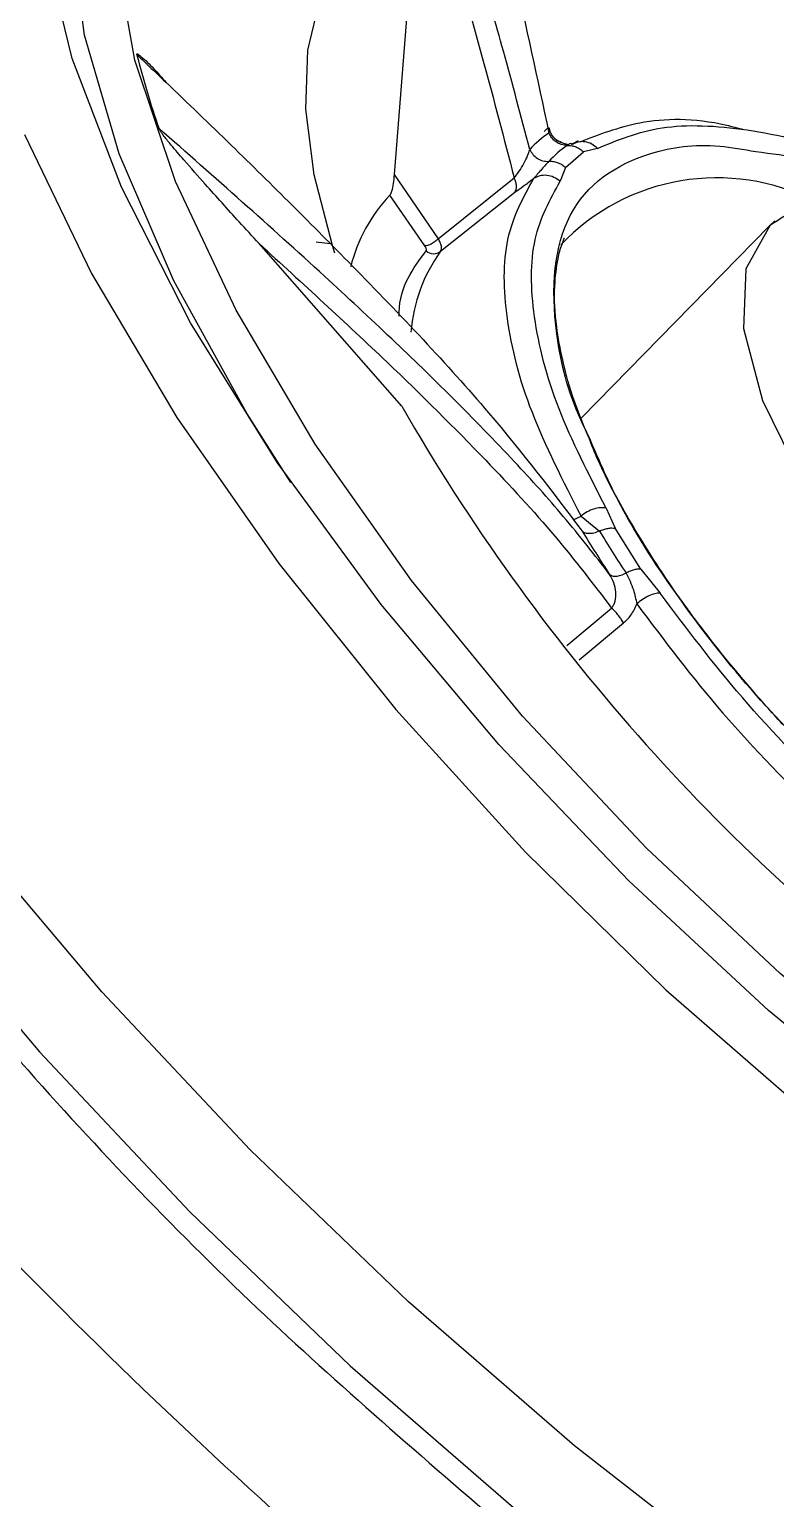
# Model space of a CAD drawing. Header units: inches. Extents: x 2 to 86, y -22 to 129.
# Drawn here: x 20.261 to 20.657, y 16.394 to 17.175 of the extents above; entities that cross this region are included whole.
import ezdxf

# ---------------------------------------------------------------- set-up
doc = ezdxf.new("R2010")
doc.units = ezdxf.units.IN
doc.header["$MEASUREMENT"] = 0
doc.layers.add('BDIM_CYAN', color=4, linetype='Continuous')

# ---------------------------------------------------------------- blocks, each defined once
blk = doc.blocks.new('2026 RHYTHM')
at = {"layer": 'BDIM_CYAN', "color": 3}
for p, q in [((18.09291, 16.26283), (18.08108, 16.11254)), ((18.17212, 16.1162), (18.18173, 16.12456)), ((18.18913, 16.12642), (18.18173, 16.12456)), ((18.17212, 16.1162), (18.16928, 16.10895)), ((18.08108, 16.11254), (18.1045, 16.07845)), ((18.1045, 16.07845), (18.14488, 16.11078)), ((18.09744, 16.07459), (18.07875, 16.10152)), ((18.10578, 16.07177), (18.14525, 16.10319)), ((18.28054, 16.08533), (18.18042, 15.98307)), ((18.08515, 15.9894), (18.00934, 16.07588)), ((18.04711, 16.07572), (18.03961, 16.07664)), ((18.19372, 15.93523), (18.19847, 15.92453)), ((18.1762, 15.92894), (18.18039, 15.93101)), ((18.18039, 15.93101), (18.1902, 15.92302)), ((18.21222, 15.90279), (18.19847, 15.92453)), ((18.21222, 15.90279), (18.22239, 15.89004)), ((18.17284, 15.86215), (18.19662, 15.88208)), ((18.17946, 15.85461), (18.20295, 15.87421))]:
    blk.add_line(p, q, dxfattribs=at)
at = {"layer": 'BDIM_CYAN', "color": 3, "flags": 128}
for points in [[(18.17695, 15.4367), (18.08875, 15.5132), (18.00463, 15.59401), (17.92576, 15.678), (17.85325, 15.76401), (17.78812, 15.85081), (17.73129, 15.93719), (17.68355, 16.02194), (17.64557, 16.10387), (17.61788, 16.18182), (17.60088, 16.25471), (17.59481, 16.32151), (17.59974, 16.38128), (17.61561, 16.43319), (17.64219, 16.4765), (17.67912, 16.5106), (17.72387, 16.53426)], [(17.8848, 16.13388), (17.92036, 16.05996), (17.96564, 15.98346), (18.01984, 15.90575), (18.08197, 15.82822), (18.15094, 15.75225), (18.22551, 15.6792), (18.30435, 15.61038)], [(17.62928, 16.47911), (17.60544, 16.45498), (17.57851, 16.41111), (17.56243, 16.35853), (17.55744, 16.29798), (17.56359, 16.23032), (17.58081, 16.15648), (17.60886, 16.07752), (17.64733, 15.99453), (17.69569, 15.90868), (17.75326, 15.82118), (17.81923, 15.73325), (17.89268, 15.64613), (17.97257, 15.56105), (18.05779, 15.47919), (18.14713, 15.4017)], [(18.98807, 15.63194), (18.98954, 15.62416), (18.99435, 15.56856), (18.98785, 15.52031), (18.97016, 15.48045), (18.94167, 15.44983), (18.90298, 15.4291), (18.85491, 15.4187), (18.7985, 15.41885), (18.73494, 15.42955), (18.66558, 15.45057), (18.59192, 15.48146), (18.5155, 15.52157), (18.43798, 15.57004), (18.36099, 15.62584), (18.28617, 15.68777), (18.21513, 15.75453), (18.14938, 15.82467), (18.09031, 15.89672), (18.03919, 15.96913), (17.99711, 16.04036), (17.96496, 16.1089), (17.94343, 16.17328), (17.93297, 16.23213)], [(18.02631, 15.94886), (18.003, 15.98541), (17.96407, 16.05605), (17.9351, 16.12357), (17.91669, 16.18661), (17.90921, 16.24389), (17.91281, 16.29423), (17.92742, 16.33661)], [(18.04959, 16.07083), (18.04831, 16.07479), (18.03856, 16.11246), (18.03421, 16.14723), (18.03532, 16.17861), (18.04186, 16.20621), (18.05376, 16.22964), (18.07085, 16.2486), (18.09291, 16.26283)], [(18.79409, 15.38561), (18.74733, 15.39599), (18.67443, 15.4197), (18.5975, 15.4531), (18.51803, 15.49556), (18.43757, 15.54624), (18.35769, 15.60416), (18.27993, 15.66819), (18.20581, 15.73709), (18.13678, 15.80951), (18.07417, 15.88404), (18.01922, 15.95923), (17.97298, 16.03363), (17.93635, 16.10577), (17.91006, 16.17427), (17.89464, 16.23754)], [(18.28335, 16.08797), (18.28082, 16.08562), (18.26801, 16.06246), (18.26665, 16.03078), (18.27681, 15.99241), (18.29791, 15.9496), (18.32871, 15.90482), (18.36743, 15.86068), (18.41183, 15.81974), (18.45931, 15.78439), (18.50712, 15.75667), (18.55248, 15.7382), (18.59275, 15.73006), (18.6256, 15.73271), (18.64911, 15.746), (18.65179, 15.74893)], [(19.15672, 15.25308), (19.15164, 15.23354), (19.13037, 15.18585), (19.09856, 15.14708), (19.05665, 15.11776), (19.00522, 15.09831), (18.945, 15.08901), (18.87683, 15.08998), (18.80168, 15.10121), (18.72059, 15.12255), (18.63471, 15.15368), (18.54524, 15.19419), (18.45343, 15.24349), (18.36058, 15.3009), (18.26799, 15.36561), (18.17695, 15.4367)]]:
    blk.add_lwpolyline(points, dxfattribs=at)
at = {"layer": 'BDIM_CYAN', "color": 3}
for centre, radius, start, end in [((18.4061, 16.2919), 0.47589, 194.06541, 198.97297), ((18.2038, 16.07791), 0.06976, 125.46945, 136.56059), ((18.21225, 16.07305), 0.06755, 125.46826, 136.56109), ((18.25252, 15.99643), 0.11436, 62.8432, 136.4653), ((18.13975, 16.04365), 0.08408, 136.50971, 166.41848), ((18.17442, 16.02226), 0.08463, 144.19822, 175.60104), ((18.10209, 16.07625), 0.00581, 226.51605, 309.46943), ((19.00866, 16.51882), 1.06449, 209.82452, 233.03666), ((18.67292, 16.21786), 0.57349, 210.94047, 213.66197), ((18.66659, 16.20859), 0.55542, 210.94047, 213.66197)]:
    blk.add_arc(centre, radius, start, end, dxfattribs=at)
for points, knots in [([(19.40628, 14.88323), (19.37225, 14.86007), (19.33227, 14.84359), (19.26386, 14.82848), (19.23965, 14.82506), (19.18833, 14.82152), (19.16111, 14.82143), (19.07685, 14.82617), (19.01676, 14.83591), (18.93684, 14.85623), (18.92061, 14.8607), (18.88767, 14.87048), (18.87091, 14.8758), (18.82018, 14.89295), (18.78593, 14.90588), (18.68195, 14.94906), (18.61098, 14.98363), (18.5202, 15.03426), (18.50189, 15.04478), (18.46534, 15.06643), (18.44712, 15.07754), (18.39257, 15.11173), (18.3564, 15.13565), (18.28439, 15.18573), (18.24857, 15.21187), (18.19511, 15.25279), (18.17733, 15.26671), (18.14187, 15.29512), (18.12414, 15.30965), (18.03652, 15.3831), (17.96948, 15.44451), (17.87333, 15.54046), (17.84202, 15.57309), (17.79619, 15.62302), (17.78107, 15.63987), (17.75152, 15.67356), (17.73706, 15.69043), (17.6663, 15.77491), (17.61462, 15.84288), (17.55614, 15.92827), (17.54476, 15.94538), (17.52261, 15.97962), (17.51184, 15.9968), (17.48082, 16.04784), (17.46175, 16.08138), (17.40925, 16.18058), (17.38048, 16.24482), (17.35254, 16.32263), (17.34736, 16.33807), (17.33792, 16.36835), (17.33365, 16.38324), (17.32216, 16.42714), (17.31625, 16.45541), (17.3079, 16.50995), (17.30546, 16.53623), (17.30445, 16.57411), (17.30455, 16.58649), (17.30566, 16.61071), (17.30667, 16.62254), (17.31389, 16.67971), (17.32663, 16.71977), (17.35599, 16.77148), (17.36749, 16.78731), (17.39406, 16.81607), (17.40893, 16.82876), (17.45799, 16.8619), (17.49667, 16.87748), (17.5638, 16.89098), (17.58779, 16.89381), (17.63781, 16.89601), (17.66396, 16.89542), (17.71847, 16.89093), (17.74685, 16.88703), (17.7911, 16.87869), (17.80613, 16.87549), (17.83677, 16.86825), (17.85243, 16.86419), (17.93151, 16.84195), (17.9973, 16.81799), (18.09972, 16.77317), (18.13449, 16.75674), (18.1876, 16.72982), (18.20551, 16.72044), (18.24129, 16.70111), (18.2592, 16.69114), (18.34881, 16.63979), (18.42075, 16.59401), (18.51102, 16.53091), (18.52909, 16.518), (18.56527, 16.49157), (18.5834, 16.47803), (18.63725, 16.43696), (18.67264, 16.40882), (18.77725, 16.32219), (18.84498, 16.26152), (18.927, 16.18188), (18.94329, 16.16575), (18.97522, 16.13346), (18.99092, 16.11726), (19.03724, 16.06848), (19.06706, 16.03572), (19.12461, 15.96974), (19.15235, 15.93652), (19.19234, 15.88631), (19.2054, 15.86951), (19.23098, 15.83579), (19.24348, 15.81887), (19.30395, 15.73488), (19.34631, 15.6689), (19.40091, 15.57165), (19.4176, 15.53951), (19.44031, 15.49175), (19.44748, 15.47593), (19.46086, 15.44479), (19.46711, 15.42942), (19.49611, 15.35359), (19.51228, 15.29612), (19.52582, 15.21473), (19.52853, 15.18829), (19.5302, 15.13812), (19.52919, 15.11429), (19.52357, 15.06907), (19.51895, 15.04768), (19.50608, 15.00738), (19.49782, 14.98844), (19.46746, 14.93559), (19.44031, 14.90639), (19.40628, 14.88323)], [0, 0, 0, 0, 0.03125, 0.03125, 0.046875, 0.046875, 0.0625, 0.0625, 0.09375, 0.09375, 0.101562, 0.101562, 0.109375, 0.109375, 0.125, 0.125, 0.15625, 0.15625, 0.164062, 0.164062, 0.171875, 0.171875, 0.1875, 0.1875, 0.203125, 0.203125, 0.210937, 0.210937, 0.21875, 0.21875, 0.25, 0.25, 0.265625, 0.265625, 0.273438, 0.273438, 0.28125, 0.28125, 0.3125, 0.3125, 0.320313, 0.320313, 0.328125, 0.328125, 0.34375, 0.34375, 0.375, 0.375, 0.382813, 0.382813, 0.390625, 0.390625, 0.40625, 0.40625, 0.421875, 0.421875, 0.429688, 0.429688, 0.4375, 0.4375, 0.46875, 0.46875, 0.484375, 0.484375, 0.5, 0.5, 0.53125, 0.53125, 0.546875, 0.546875, 0.5625, 0.5625, 0.578125, 0.578125, 0.585937, 0.585937, 0.59375, 0.59375, 0.625, 0.625, 0.640625, 0.640625, 0.648437, 0.648437, 0.65625, 0.65625, 0.6875, 0.6875, 0.695312, 0.695312, 0.703125, 0.703125, 0.71875, 0.71875, 0.75, 0.75, 0.757812, 0.757812, 0.765625, 0.765625, 0.78125, 0.78125, 0.796875, 0.796875, 0.804687, 0.804687, 0.8125, 0.8125, 0.84375, 0.84375, 0.859375, 0.859375, 0.867187, 0.867187, 0.875, 0.875, 0.90625, 0.90625, 0.921875, 0.921875, 0.9375, 0.9375, 0.953125, 0.953125, 0.96875, 0.96875, 1, 1, 1, 1]), ([(18.69914, 16.17424), (18.67141, 16.19861), (18.63245, 16.23285), (18.57277, 16.2799), (18.52121, 16.31822), (18.45904, 16.36063), (18.39343, 16.40133), (18.32465, 16.43951), (18.25333, 16.47422), (18.17986, 16.5046), (18.10372, 16.53), (18.02523, 16.54924), (17.94436, 16.56084), (17.86714, 16.56286), (17.79663, 16.55533), (17.75222, 16.54443), (17.72969, 16.53642), (17.72583, 16.53504)], [0, 0, 0, 0, 0.089741, 0.126088, 0.186181, 0.248248, 0.314362, 0.382933, 0.453452, 0.526756, 0.60195, 0.680736, 0.761516, 0.84454, 0.916622, 0.985708, 1, 1, 1, 1]), ([(15.5649, 10.4161), (15.58306, 10.43423), (15.61926, 10.47038), (15.67366, 10.52475), (15.72789, 10.57897), (15.78196, 10.63304), (15.83586, 10.68694), (15.88958, 10.74067), (15.94311, 10.79421), (15.99645, 10.84755), (16.04959, 10.90069), (16.10252, 10.95362), (16.15524, 11.00634), (16.20774, 11.05884), (16.3615, 11.2126), (16.61869, 11.46979), (16.98009, 11.83119), (17.3507, 12.20177), (17.65726, 12.50837), (17.91382, 12.76495), (18.10379, 12.95492), (18.30082, 13.15198), (18.48712, 13.33821), (18.67228, 13.52328), (18.85935, 13.7104), (19.05705, 13.90809), (19.3006, 14.15167), (19.5646, 14.41556), (19.82238, 14.6735), (20.00797, 14.85896), (20.2003, 15.05163), (20.37836, 15.22964), (20.5635, 15.4148), (20.69279, 15.54411), (20.8254, 15.67655), (20.95807, 15.80887), (21.08779, 15.93887), (21.19493, 16.04607), (21.28457, 16.13551), (21.36182, 16.21288), (21.42795, 16.27915), (21.48287, 16.33415), (21.52651, 16.37779), (21.55882, 16.41004), (21.57979, 16.43094), (21.58999, 16.4411), (21.5932, 16.4443)], [0, 0, 0, 0, 0.010031, 0.019992, 0.029884, 0.039706, 0.049459, 0.059143, 0.068758, 0.078304, 0.087781, 0.097188, 0.106527, 0.115798, 0.124999, 0.187721, 0.25, 0.310343, 0.374999, 0.403116, 0.437499, 0.46875, 0.5, 0.528744, 0.559159, 0.591245, 0.625, 0.677541, 0.719208, 0.75, 0.767403, 0.8125, 0.83618, 0.857014, 0.875, 0.90022, 0.921053, 0.9375, 0.951594, 0.963894, 0.974399, 0.98311, 0.990026, 0.995147, 0.998472, 1, 1, 1, 1]), ([(18.15315, 16.12587), (18.14851, 16.14345), (18.13983, 16.17636), (18.12572, 16.22553), (18.11331, 16.26854), (18.10203, 16.30884), (18.09291, 16.34363), (18.08485, 16.37747), (18.08098, 16.39707), (18.07899, 16.40717)], [0, 0, 0, 0, 0.154271, 0.288952, 0.454424, 0.575072, 0.714225, 0.852753, 1, 1, 1, 1]), ([(18.11356, 16.40757), (18.11359, 16.40713), (18.11365, 16.40594), (18.11385, 16.40233), (18.11463, 16.39068), (18.11749, 16.36169), (18.12622, 16.30575), (18.14358, 16.22636), (18.15717, 16.1633), (18.16332, 16.13472)], [0, 0, 0, 0, 0.007325, 0.019566, 0.05865, 0.192116, 0.441769, 0.746986, 1, 1, 1, 1]), ([(18.07829, 16.35669), (18.083, 16.33759), (18.09214, 16.30047), (18.11012, 16.23728), (18.12838, 16.17425), (18.13945, 16.13169), (18.14488, 16.11078)], [0, 0, 0, 0, 0.280747, 0.545552, 0.776817, 1, 1, 1, 1]), ([(17.94448, 16.17625), (17.94446, 16.17632), (17.94443, 16.17647), (17.94448, 16.17663), (17.94464, 16.17667), (17.94493, 16.17658), (17.94566, 16.17616), (17.94859, 16.17374), (17.95358, 16.1688), (17.95776, 16.16403), (17.95994, 16.16155)], [0, 0, 0, 0, 0.016051, 0.03226, 0.046934, 0.062972, 0.090393, 0.176029, 0.569823, 1, 1, 1, 1]), ([(17.94448, 16.17625), (17.94511, 16.17565), (17.94681, 16.17404), (17.95191, 16.1692), (17.96797, 16.15391), (18.00476, 16.11845), (18.06402, 16.05935), (18.13014, 15.98984), (18.16516, 15.94385), (18.18104, 15.923)], [0, 0, 0, 0, 0.007325, 0.019566, 0.058651, 0.192116, 0.441769, 0.746986, 1, 1, 1, 1]), ([(18.00934, 16.07588), (18.00581, 16.07974), (17.99625, 16.09019), (17.98282, 16.10502), (17.97077, 16.11864), (17.96353, 16.12711), (17.95944, 16.13215), (17.95734, 16.13499), (17.95636, 16.13648), (17.95612, 16.13704), (17.95606, 16.13718)], [0, 0, 0, 0, 0.191797, 0.519572, 0.729704, 0.856737, 0.930022, 0.970712, 0.992634, 1, 1, 1, 1]), ([(18.19559, 15.89998), (18.18765, 15.91022), (18.17235, 15.92991), (18.14408, 15.96128), (18.11348, 15.99276), (18.0794, 16.02576), (18.028, 16.07375), (17.98574, 16.11101), (17.95606, 16.13718)], [0, 0, 0, 0, 0.135552, 0.260798, 0.405842, 0.535564, 0.673856, 1, 1, 1, 1]), ([(18.16332, 16.13472), (18.16351, 16.13532), (18.16386, 16.13646), (18.16365, 16.13721), (18.16309, 16.13724), (18.16248, 16.13695), (18.16171, 16.13638), (18.16113, 16.1358), (18.16083, 16.13551)], [0, 0, 0, 0, 0.277558, 0.532524, 0.651825, 0.767232, 0.882131, 1, 1, 1, 1]), ([(18.16955, 16.12963), (18.16875, 16.13004), (18.16716, 16.13085), (18.16537, 16.13277), (18.16414, 16.13488), (18.16378, 16.13639), (18.16362, 16.13711)], [0, 0, 0, 0, 0.272191, 0.534374, 0.778587, 1, 1, 1, 1]), ([(18.26699, 16.13627), (18.26389, 16.1371), (18.24262, 16.14277), (18.21143, 16.14207), (18.18998, 16.13374), (18.17994, 16.12984)], [0, 0, 0, 0, 0.083067, 0.570624, 1, 1, 1, 1]), ([(18.18913, 16.12642), (18.19987, 16.13092), (18.22163, 16.14004), (18.26752, 16.13797), (18.31642, 16.12642), (18.35133, 16.11028), (18.3665, 16.10326)], [0, 0, 0, 0, 0.260715, 0.527739, 0.794763, 1, 1, 1, 1]), ([(18.17305, 16.12806), (18.17197, 16.12813), (18.16984, 16.12827), (18.16691, 16.12986), (18.16462, 16.13207), (18.16374, 16.13387), (18.16332, 16.13472)], [0, 0, 0, 0, 0.266689, 0.531115, 0.778754, 1, 1, 1, 1]), ([(18.185, 15.97216), (18.18294, 15.97646), (18.17323, 15.99666), (18.1633, 16.04094), (18.16797, 16.09627), (18.20661, 16.1238), (18.24539, 16.12967), (18.26669, 16.1259), (18.2732, 16.12474)], [0, 0, 0, 0, 0.042107, 0.197716, 0.48678, 0.775845, 0.931453, 1, 1, 1, 1]), ([(18.17398, 16.12834), (18.17371, 16.12839), (18.17302, 16.12853), (18.17075, 16.12909), (18.16857, 16.13018), (18.16718, 16.13087)], [0, 0, 0, 0, 0.197916, 0.488992, 1, 1, 1, 1]), ([(18.17564, 16.12849), (18.17552, 16.12852), (18.17536, 16.12855), (18.17526, 16.12885), (18.17502, 16.12906), (18.17446, 16.129), (18.17351, 16.12837), (18.17305, 16.12806)], [0, 0, 0, 0, 0.224307, 0.303573, 0.473827, 0.745729, 1, 1, 1, 1]), ([(18.17513, 16.12892), (18.17558, 16.12903), (18.17698, 16.12938), (18.17809, 16.1301), (18.17883, 16.13059)], [0, 0, 0, 0, 0.325176, 1, 1, 1, 1]), ([(18.14488, 16.11078), (18.14532, 16.1113), (18.14623, 16.11238), (18.14805, 16.11497), (18.15013, 16.11845), (18.15215, 16.12252), (18.15282, 16.12476), (18.15315, 16.12587)], [0, 0, 0, 0, 0.111467, 0.230181, 0.482258, 0.743371, 1, 1, 1, 1]), ([(18.17305, 16.12806), (18.17385, 16.12804), (18.17544, 16.128), (18.17778, 16.12727), (18.17994, 16.12614), (18.18114, 16.12508), (18.18173, 16.12456)], [0, 0, 0, 0, 0.257259, 0.51339, 0.762603, 1, 1, 1, 1]), ([(18.2732, 16.12474), (18.28144, 16.12372), (18.30419, 16.12089), (18.33168, 16.11236), (18.35067, 16.10294), (18.35179, 16.10239)], [0, 0, 0, 0, 0.348534, 0.961453, 1, 1, 1, 1]), ([(18.16319, 16.11949), (18.16191, 16.11802), (18.15966, 16.11545), (18.1565, 16.11194), (18.15514, 16.11044)], [0, 0, 0, 0, 0.571399, 1, 1, 1, 1]), ([(18.08108, 16.11254), (18.08097, 16.11093), (18.08075, 16.10765), (18.07997, 16.10405), (18.07924, 16.10213), (18.07886, 16.10166), (18.07875, 16.10152)], [0, 0, 0, 0, 0.355757, 0.72292, 0.91627, 1, 1, 1, 1]), ([(18.15514, 16.11044), (18.14961, 16.10035), (18.13854, 16.08017), (18.13917, 16.03706), (18.15162, 15.9872), (18.1708, 15.94974), (18.18039, 15.93101)], [0, 0, 0, 0, 0.25, 0.5, 0.75, 1, 1, 1, 1]), ([(18.14525, 16.10319), (18.1455, 16.10359), (18.146, 16.10442), (18.14614, 16.10629), (18.14581, 16.10846), (18.14519, 16.11002), (18.14488, 16.11078)], [0, 0, 0, 0, 0.245337, 0.5, 0.754663, 1, 1, 1, 1]), ([(18.14525, 16.10319), (18.14672, 16.10421), (18.1499, 16.10642), (18.1533, 16.10903), (18.15514, 16.11044)], [0, 0, 0, 0, 0.459375, 1, 1, 1, 1]), ([(18.19372, 15.93523), (18.18454, 15.95315), (18.16595, 15.98942), (18.15377, 16.03794), (18.15324, 16.07979), (18.16397, 16.09931), (18.16928, 16.10895)], [0, 0, 0, 0, 0.247011, 0.5, 0.752989, 1, 1, 1, 1]), ([(18.36736, 16.10073), (18.3658, 16.1012), (18.34626, 16.1072), (18.31257, 16.10589), (18.2916, 16.09242), (18.28052, 16.08531)], [0, 0, 0, 0, 0.03917, 0.492398, 1, 1, 1, 1]), ([(18.00934, 16.07588), (18.03241, 16.05476), (18.07479, 16.01596), (18.12721, 15.96399), (18.16731, 15.92053), (18.18695, 15.89477), (18.19662, 15.88208)], [0, 0, 0, 0, 0.317509, 0.5834805, 0.7948327, 1, 1, 1, 1]), ([(18.1045, 16.07845), (18.10398, 16.07793), (18.10318, 16.07713), (18.10187, 16.07621), (18.10084, 16.0756), (18.09983, 16.07512), (18.09862, 16.07468), (18.0979, 16.07462), (18.09744, 16.07459)], [0, 0, 0, 0, 0.250263, 0.382232, 0.514843, 0.645287, 0.771015, 1, 1, 1, 1]), ([(18.09809, 16.07204), (18.09816, 16.07217), (18.0983, 16.07245), (18.09823, 16.07306), (18.09797, 16.07379), (18.09762, 16.07432), (18.09744, 16.07459)], [0, 0, 0, 0, 0.244775, 0.492429, 0.744714, 1, 1, 1, 1]), ([(18.10578, 16.07177), (18.10597, 16.07212), (18.10635, 16.07283), (18.10626, 16.07447), (18.10568, 16.07639), (18.10489, 16.07777), (18.1045, 16.07845)], [0, 0, 0, 0, 0.245118, 0.499544, 0.75421, 1, 1, 1, 1]), ([(18.18483, 15.97197), (18.18208, 15.97856), (18.17597, 15.99317), (18.17053, 16.01304), (18.16674, 16.03385), (18.16587, 16.05198), (18.16782, 16.06702), (18.16991, 16.07515), (18.17193, 16.07946), (18.17146, 16.07856), (18.17145, 16.07855)], [0, 0, 0, 0, 0.140338, 0.3109775, 0.4556282, 0.6505094, 0.8038869, 0.9108113, 0.9982193, 1, 1, 1, 1]), ([(18.08369, 16.03721), (18.0837, 16.03791), (18.08389, 16.05287), (18.09116, 16.06268), (18.09809, 16.07204)], [0, 0, 0, 0, 0.046965, 1, 1, 1, 1]), ([(18.36319, 15.74877), (18.33172, 15.77716), (18.28333, 15.82082), (18.23233, 15.88625), (18.20197, 15.93278), (18.19005, 15.96044), (18.185, 15.97216)], [0, 0, 0, 0, 0.401263, 0.617269, 0.83786, 1, 1, 1, 1]), ([(18.33548, 15.7729), (18.31938, 15.78819), (18.29696, 15.80948), (18.26767, 15.84233), (18.24531, 15.86974), (18.22241, 15.90169), (18.2032, 15.93325), (18.19063, 15.95696), (18.18586, 15.9693), (18.18483, 15.97197)], [0, 0, 0, 0, 0.240728, 0.335182, 0.489215, 0.643131, 0.801396, 0.9571, 1, 1, 1, 1]), ([(17.6611, 15.95213), (17.66225, 15.94964), (17.68505, 15.90005), (17.73963, 15.82122), (17.81315, 15.72248), (17.89296, 15.62712), (17.99944, 15.51414), (18.09266, 15.43375), (18.13791, 15.39473)], [0, 0, 0, 0, 0.0137102, 0.2727411, 0.3997147, 0.5267149, 0.7702387, 1, 1, 1, 1]), ([(18.1902, 15.92302), (18.18917, 15.92261), (18.18711, 15.92179), (18.18434, 15.92153), (18.18221, 15.92192), (18.18141, 15.92266), (18.18104, 15.923)], [0, 0, 0, 0, 0.2666888, 0.5311147, 0.7787535, 1, 1, 1, 1]), ([(18.19662, 15.88208), (18.19702, 15.88261), (18.19783, 15.88371), (18.19875, 15.88656), (18.19899, 15.8906), (18.19806, 15.89559), (18.19641, 15.89853), (18.19559, 15.89998)], [0, 0, 0, 0, 0.111469, 0.230184, 0.482261, 0.743373, 1, 1, 1, 1]), ([(18.2043, 15.90072), (18.20574, 15.8978), (18.20827, 15.89269), (18.20948, 15.88684), (18.20999, 15.88433)], [0, 0, 0, 0, 0.5714031, 1, 1, 1, 1]), ([(18.43632, 15.68793), (18.41639, 15.70135), (18.37604, 15.72852), (18.31801, 15.779), (18.26474, 15.83367), (18.23639, 15.8714), (18.22239, 15.89004)], [0, 0, 0, 0, 0.247011, 0.5, 0.752989, 1, 1, 1, 1]), ([(18.20295, 15.87421), (18.20252, 15.87493), (18.20166, 15.87639), (18.20004, 15.87857), (18.1983, 15.88057), (18.19718, 15.88158), (18.19662, 15.88208)], [0, 0, 0, 0, 0.245337, 0.5, 0.754663, 1, 1, 1, 1]), ([(18.20295, 15.87421), (18.20437, 15.87547), (18.20746, 15.87822), (18.2091, 15.88218), (18.20999, 15.88433)], [0, 0, 0, 0, 0.459354, 1, 1, 1, 1]), ([(18.20999, 15.88433), (18.22465, 15.86484), (18.25395, 15.82586), (18.30878, 15.76965), (18.36845, 15.71769), (18.41013, 15.68961), (18.43097, 15.67557)], [0, 0, 0, 0, 0.25, 0.5, 0.75, 1, 1, 1, 1])]:
    blk.add_open_spline(points, degree=3, knots=knots, dxfattribs=at)
for points in [[(18.18913, 16.12642), (18.18813, 16.12727), (18.18615, 16.12896), (18.18251, 16.13009), (18.17881, 16.13009), (18.1767, 16.12902), (18.17564, 16.12849)], [(18.15315, 16.12587), (18.15366, 16.12494), (18.15468, 16.12307), (18.15718, 16.12097), (18.16012, 16.11961), (18.16217, 16.11953), (18.16319, 16.1195)], [(18.17212, 16.1162), (18.17148, 16.11672), (18.17019, 16.11778), (18.16794, 16.11883), (18.16557, 16.11948), (18.16399, 16.11949), (18.16319, 16.1195)], [(18.16928, 16.10895), (18.16821, 16.10973), (18.16608, 16.11129), (18.16224, 16.11225), (18.15839, 16.1121), (18.15622, 16.11099), (18.15514, 16.11044)], [(18.19372, 15.93523), (18.19275, 15.93536), (18.1908, 15.93561), (18.1872, 15.93483), (18.18355, 15.93332), (18.18144, 15.93178), (18.18039, 15.93101)], [(18.1902, 15.92302), (18.19095, 15.92334), (18.19245, 15.92397), (18.19465, 15.92451), (18.19672, 15.92475), (18.19789, 15.92461), (18.19847, 15.92453)], [(18.21222, 15.90279), (18.21167, 15.90281), (18.21057, 15.90285), (18.20859, 15.90246), (18.20648, 15.90178), (18.20503, 15.90108), (18.2043, 15.90072)], [(18.19559, 15.89998), (18.19599, 15.89966), (18.19678, 15.89901), (18.19891, 15.89889), (18.20149, 15.89941), (18.20336, 15.90028), (18.2043, 15.90072)], [(18.22239, 15.89004), (18.22152, 15.89), (18.21978, 15.88991), (18.21648, 15.88868), (18.21304, 15.8868), (18.21101, 15.88515), (18.20999, 15.88433)]]:
    blk.add_open_spline(points, degree=3, dxfattribs=at)

msp = doc.modelspace()

# ---------------------------------------------------------------- block references
msp.add_blockref('2026 RHYTHM', (2.37325, 0.98543))

doc.saveas('drawing.dxf')
